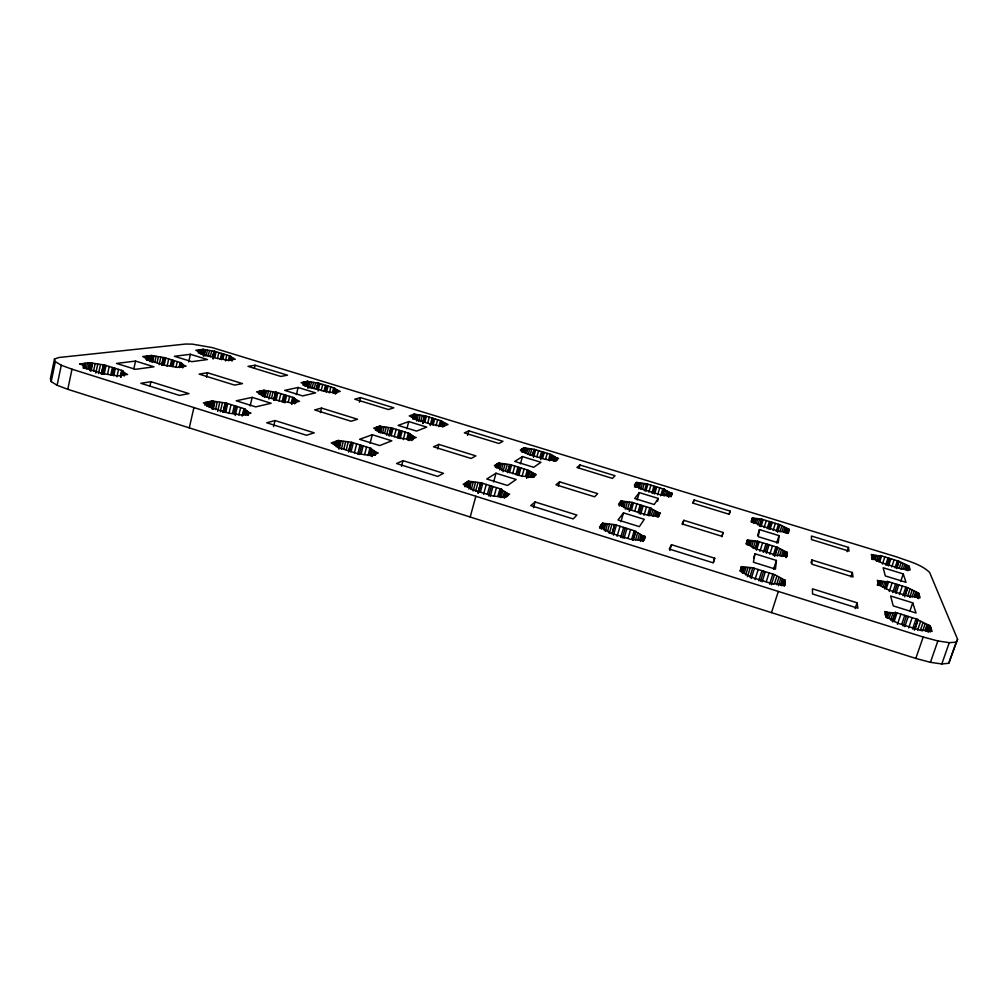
<?xml version="1.0" encoding="UTF-8"?>
<svg xmlns="http://www.w3.org/2000/svg" width="1008" height="1008" viewBox="0 0 1008 1008"><rect width="100%" height="100%" fill="white"/><g stroke="black" fill="none" stroke-linecap="round" stroke-linejoin="round"><path stroke-width="1.5" d="M785.295 580.394L784.955 585.257L773.564 583.544L773.501 584.199L751.01 577.143L740.338 571.259L741.384 566.647L752.737 567.794L774.535 574.61L785.295 580.394L783.871 585.144M787.261 552.409L786.983 556.403L776.614 555.269L756.239 548.944L746.525 543.854L747.382 540.061L757.663 541.258L777.47 547.382L787.261 552.409L785.862 557.008M788.899 529.162L788.659 532.514L779.197 531.342L760.574 525.609L751.653 521.136L752.371 517.948L761.758 519.17L779.902 524.74L788.899 529.162L787.525 533.434M776.399 560.448L775.48 569.129L753.404 562.237L754.992 553.783L776.399 560.448L773.564 569.344M779.045 535.651L778.277 542.858L758.192 536.659L759.503 529.628L779.045 535.651L776.702 543.01M54.482 358.987L50.4 378.756L51.206 381.616L57.116 385.27L67.788 389.315L915.806 658.426L930.434 662.332L941.812 663.97L948.767 663.264L957.6 639.324L929.615 572.431C920.821 564.039 908.284 561.267 897.208 557.084L212.197 347.584L192.44 344.144L185.724 344.03L59.044 357.487L54.482 358.987L55.327 361.683L51.206 381.616M57.116 385.27L61.286 365.224L55.327 361.683M67.788 389.315L71.996 369.205L61.286 365.224M83.097 367.97L84.042 363.46M83.929 367.87L84.874 363.371M84.748 367.756L85.693 363.271M86.247 369.029L87.507 363.056M88.036 368.802L89.309 362.842M88.855 368.701L90.115 362.754L104.567 365.035L123.19 370.868L121.855 371.045L120.569 376.979M89.246 368.827L90.506 362.867M89.788 370.579L91.363 363.145M90.644 370.856L92.219 363.409M91.035 370.969L92.61 363.535M93.53 371.246L95.105 363.825M95.823 373.111L97.726 364.203M98.532 373.565L100.435 364.669M101.304 374.094L103.207 365.211M101.518 374.069L103.421 365.186M101.984 374.006L103.887 365.123M102.451 373.943L104.353 365.06M102.665 373.905L104.567 365.035M104.114 374.371L106.016 365.488M107.629 373.892L109.217 366.496M110.817 374.888L112.405 367.492M112.266 375.341L113.866 367.945M113.728 375.808L115.315 368.399M116.928 376.803L118.516 369.407M120.443 376.324L121.729 370.402M120.784 376.954L122.069 371.02M121.237 376.879L122.522 370.957M122.522 374.749L123.165 371.776L121.855 371.045M123.505 375.455L124.16 372.469L123.165 371.776M124.148 376.097L124.803 373.111L124.16 372.469M133.875 368.739L135.538 361.078L153.972 366.811L135.4 369.331L116.487 363.434L135.538 361.078M145.82 359.062L146.475 356.089M146.513 358.974L147.168 356M146.878 360.373L147.861 355.925M148.39 360.184L149.36 355.748M149.562 361.481L150.872 355.572M150.255 361.393L151.553 355.484L164.43 357.626L181.579 362.93L180.47 363.082L179.474 367.504M150.608 361.507L151.906 355.597M151.402 361.746L152.699 355.849M152.183 361.998L153.493 356.089M152.548 362.111L153.846 356.202M154.741 362.376L156.051 356.479M149.915 386.19L150.91 381.704L188.975 393.624L179.449 395.401L140.843 383.305L150.91 381.704M157.072 362.716L158.369 356.832M159.163 364.619L160.801 357.26M161.658 365.11L163.283 357.764M161.834 365.085L163.46 357.739M162.225 365.035L163.85 357.701M162.616 364.984L164.43 357.626M164.128 365.375L165.766 358.042M167.076 366.295L168.701 358.949M170.339 365.74L171.65 359.869M171.688 366.156L172.998 360.272M173.023 366.572L174.334 360.688M175.972 367.479L177.282 361.607M179.248 366.925L180.243 362.515M179.651 367.479L180.646 363.056M180.369 365.954L181.024 363.006M181.075 366.698L181.742 363.749L180.47 363.082M182.057 367.328L182.725 364.367L181.742 363.749M182.725 367.907L183.393 364.946L182.725 364.367M188.685 361.973L190.411 354.287L207.459 359.541L191.835 361.67L174.397 356.278L190.411 354.287M198.299 352.876L198.979 349.889M198.891 352.8L199.559 349.814M199.471 352.724L200.151 349.751M200.416 354.06L201.424 349.6M201.688 353.896L202.696 349.448M202.268 353.833L203.276 349.373L214.88 351.376L230.782 356.252L229.837 356.378L235.267 359.201L228.161 360.209L216.38 358.205L200.101 353.203L201.121 353.077L195.804 350.255L203.276 349.373M202.595 353.934L203.616 349.474M202.999 355.648L204.347 349.7M203.729 355.862L205.078 349.927M204.057 355.975L205.418 350.028M189.29 427.871L193.914 407.572M206.023 356.227L207.371 350.293M208.114 356.555L209.462 350.62M210.294 356.945L211.655 351.023M206.489 377.206L207.509 372.758L242.512 383.607L234.587 385.094L199.118 374.094L207.509 372.758M212.562 357.412L213.91 351.49M212.713 357.386L214.061 351.477M213.041 357.349L214.389 351.439M213.028 358.772L214.729 351.389M213.179 358.76L214.88 351.376M214.767 357.664L216.115 351.754M204.977 405.43L205.682 402.394M206.527 405.103L207.22 402.066M217.489 358.508L218.849 352.598M206.867 406.463L207.913 401.927M207.56 406.312L208.606 401.776M209.084 405.997L210.13 401.461M220.223 359.339L221.584 353.43M210.256 407.169L211.642 401.159M221.458 359.717L222.818 353.808M210.949 407.018L212.335 401.008L226.246 403.099L245.448 409.109L244.339 409.361L242.928 415.359M211.352 407.144L212.738 401.134M223.045 358.621L224.066 354.199M211.882 408.933L213.62 401.411M212.764 409.21L214.502 401.688M213.167 409.336L214.906 401.814M225.439 360.94L226.8 355.03M215.523 409.563L217.262 402.053M228.514 360.31L229.534 355.874M228.816 360.826L229.988 356.366M217.678 411.39L219.769 402.394M229.622 359.276L230.315 356.315M230.378 359.957L231.071 356.983M231.336 360.524L232.029 357.55M220.311 411.818L222.39 402.835M232.029 361.04L232.722 358.067M223.02 412.322L225.112 403.351M223.196 412.285L225.288 403.313M223.6 412.196L225.679 403.225M223.99 412.108L226.069 403.137M224.167 412.058L226.246 403.099M225.653 412.524L227.745 403.565M228.955 413.557L231.046 404.599M232.583 413.104L234.335 405.632M234.083 413.57L235.834 406.098M235.229 415.535L237.334 406.564M238.883 415.082L240.635 407.597M242.185 416.115L243.949 408.643M243.104 415.321L244.516 409.324M254.419 368.222L255.112 365.236L287.519 375.19L280.804 376.438L248.018 366.358L255.112 365.236M243.835 413.721L244.541 410.735M244.78 414.666L245.839 410.168L244.339 409.361M245.952 415.435L247.023 410.924L245.839 410.168M247.162 414.653L247.88 411.642L247.023 410.924M247.678 415.309L247.88 411.642M250.148 405.922L252.176 397.366L271.152 403.263L255.692 406.879L236.2 400.793L252.176 397.366M248.081 415.447L248.8 412.423M259.031 394.204L259.736 391.205M259.61 394.078L260.316 391.079M260.19 393.964L260.896 390.965M261.11 395.186L262.168 390.701M262.37 394.909L263.428 390.436M262.584 396.283L264.008 390.323L276.431 392.288L294.071 397.757L293.139 397.971L291.703 403.906M262.949 396.396L264.373 390.436M263.768 396.648L265.18 390.688M264.575 396.9L265.999 390.94M264.953 397.013L266.364 391.054M267.032 397.24L268.443 391.293M268.909 399.042L270.686 391.608M271.618 397.946L273.029 392.011M273.697 399.911L275.474 392.503M273.848 399.874L275.625 392.465M274.176 399.798L275.953 392.402M274.504 399.722L276.431 392.288M276.028 400.126L277.805 392.717M279.052 401.058L280.829 393.662M273.546 426.598L274.995 420.55L314.244 432.848L306.533 435.267L266.704 422.78L274.995 420.55M282.076 402.003L283.865 394.594M283.45 402.431L285.239 395.023M284.823 402.86L286.612 395.451M288.212 402.318L289.649 396.383M291.249 403.25L292.685 397.328M291.854 403.868L293.29 397.933M292.169 403.792L293.605 397.858M293.492 403.15L294.575 398.689L293.139 397.971M296.402 394.582L298.116 387.475L315.617 392.868L302.652 395.905L284.71 390.361L298.116 387.475M294.638 403.83L295.722 399.37L294.575 398.689M295.848 402.986L296.579 400L295.722 399.37M303.068 385.106L303.799 382.095M303.559 385.006L304.29 381.994M304.051 384.892L304.781 381.893M304.756 386.165L305.852 381.667M305.827 385.938L306.923 381.44M334.152 388.395L340.238 391.419L334.354 392.855L322.976 391.003L306.268 385.862L307.402 381.339L318.616 383.204L334.933 388.206L334.152 388.395L333.043 392.868M306.646 385.938L307.742 381.452M307.402 386.165L308.498 381.679M307.793 387.904L309.254 381.906M308.133 388.004L309.595 382.019M309.998 388.219L311.459 382.246M312.001 388.521L313.463 382.549M314.131 388.899L315.592 382.927M317.81 383.38L316.348 389.34L317.936 383.355M316.751 389.252L318.213 383.292M317.029 389.189L318.49 383.229M317.155 389.164L318.616 383.204M318.062 391.041L319.889 383.594M321.224 390.411L322.686 384.451M324.022 391.268L325.496 385.308M325.294 391.658L326.768 385.711M320.418 412.574L321.527 408.076L357.538 419.24L351.124 421.243L314.635 409.928L321.527 408.076M326.567 392.049L328.041 386.102M329.377 392.918L330.851 386.959M332.552 392.288L333.661 387.815M333.434 392.78L334.177 389.794M334.404 393.523L335.513 389.038M335.5 394.141L336.622 389.655M336.722 393.221L337.466 390.222M334.127 444.541L334.845 441.706M334.631 444.566L335.399 441.504M335.475 445.649L336.622 441.088M336.307 446.746L337.831 440.66M336.861 446.544L338.373 440.471L351.729 442.348L371.524 448.547L370.654 448.888L369.104 454.936L370.793 448.837M337.277 446.67L338.789 440.609M338.184 446.96L339.709 440.887M338.713 448.762L340.616 441.176M339.129 448.9L341.032 441.302M341.334 449.077L343.237 441.491M343.728 449.354L345.631 441.781M346.261 449.744L348.163 442.184M359.44 402.129L360.574 397.618L393.826 407.824L388.42 409.525L354.753 399.181L360.574 397.618M348.529 451.748L350.822 442.676M348.667 451.685L350.96 442.625M348.982 451.571L351.275 442.512M349.297 451.445L351.729 442.348M350.986 451.886L353.266 442.84M354.375 452.945L356.668 443.898M357.764 454.016L360.07 444.956M359.314 454.495L361.607 445.448M361.242 453.474L363.157 445.927M364.644 454.545L366.559 446.998M370.075 443.369L372.28 434.725L391.822 440.811L379.663 445.574L359.566 439.312L372.28 434.725M368.046 455.603L369.974 448.056M375.493 430.366L376.261 427.329M369.545 454.759L371.083 448.711M375.959 430.202L376.727 427.165M369.848 454.646L371.385 448.598M376.425 430.038L377.194 427.014M370.793 455.805L372.343 449.757L370.654 448.888M377.042 431.185L378.202 426.661M378.063 430.819L379.21 426.308M378.517 430.655L379.663 426.157L391.608 427.946L409.752 433.566L407.862 438.341M372.191 456.649L373.741 450.589L372.343 449.757M378.504 432.281L380.054 426.271M379.348 432.545L380.885 426.535M374.044 454.419L374.825 451.382L373.741 450.589M380.57 431.298L381.717 426.787M374.8 455.162L375.581 452.126L374.825 451.382M380.558 432.923L382.108 426.901M375.215 455.301L375.997 452.252M382.523 433.1L384.061 427.09M384.653 433.377L386.19 427.379M386.543 435.242L388.458 427.757M388.924 435.695L390.852 428.224L389.05 435.658M389.302 435.557L391.23 428.085M389.567 435.456L391.495 427.984L389.68 435.418M391.104 435.847L393.019 428.387M394.204 436.817L396.144 429.345M397.316 437.787L399.256 430.315M398.74 438.228L400.667 430.756M400.151 438.669L402.091 431.185M403.276 439.627L405.216 432.155M406.892 428.728L408.757 421.571L426.737 427.102L416.556 431.096L398.122 425.401L408.757 421.571M406.778 439.11L408.341 433.125M412.234 417.602L413.028 414.578M412.7 418.811L413.885 414.288M407.585 439.79L409.147 433.805M413.091 418.685L414.263 414.149L425.061 415.863L441.806 421.004L440.622 425.515M407.837 439.69L409.399 433.705M408.089 439.589L409.639 433.604M413.431 418.786L414.616 414.263M401.512 466.288L402.986 460.631L443.495 473.306L437.711 476.419L396.598 463.516L402.986 460.631M414.212 419.026L415.384 414.502M409.059 440.622L410.621 434.612L409.034 433.843M414.981 419.265L416.165 414.729M441.504 421.117L440.105 425.716L441.202 421.243L447.968 424.494L443.381 426.371L432.445 424.67L415.283 419.391L416.506 414.842M410.773 439.866L411.944 435.355L410.621 434.612M416.695 421.054L418.27 415.031M411.818 440.572L412.99 436.061L411.944 435.355M412.952 439.715L413.746 436.703L412.99 436.061M418.61 421.331L420.185 415.309M420.676 421.684L422.251 415.661M422.78 423.486L424.746 415.976M422.995 423.41L425.061 415.863M424.796 422.264L426.371 416.266M427.669 423.158L429.244 417.148M430.139 425.54L432.117 418.03M431.84 424.444L433.427 418.433M433.15 424.834L434.738 418.837M436.036 425.729L437.611 419.719M438.908 426.611L440.496 420.601M440.521 425.552L441.202 421.243M441.504 426.46L442.701 421.936M442.751 427.127L443.961 422.604M437.636 448.938L438.833 444.415L475.877 455.893L471.089 458.464L433.528 446.809L438.833 444.415M444.163 426.245L444.956 423.221M467.599 435.393L468.821 430.844L502.967 441.328L498.935 443.495L464.36 432.873L468.821 430.844M464.65 485.869L465.431 482.996M465.066 485.617L465.835 482.756M465.091 486.801L466.25 482.504M465.986 486.259L467.145 481.975M466.88 485.705L468.027 481.433M466.893 486.889L468.43 481.194L481.169 482.845L501.593 489.233L499.943 494.966M467.321 487.015L468.859 481.333M468.266 487.318L469.804 481.622M468.821 489.031L470.749 481.912M469.627 487.746L471.177 482.051M471.29 489.283L473.231 482.177M473.168 490.946L475.486 482.429M475.6 491.299L477.918 482.794M470.194 517.016L475.852 496.276M478.195 491.753L480.514 483.26M477.905 493.101L480.841 483.046M478.359 492.811L481.068 482.908M478.472 492.736L481.169 482.845M480.451 491.828L482.756 483.336M483.563 494.336L486.272 484.432M487.444 494.021L489.775 485.528M495.419 467.334L496.201 464.512M495.76 467.132L496.541 464.31M496.1 466.918L496.868 464.108M488.653 495.936L491.375 486.032M496.453 467.876L497.612 463.667M497.108 467.775L498.355 463.226M497.435 467.573L498.683 463.025L510.111 464.625L528.784 470.408L526.68 477.956M493.605 481.937L495.999 473.218L516.146 479.48L507.49 485.478L486.776 479.014L495.999 473.218M497.826 467.687L499.073 463.138M490.253 496.44L492.962 486.536M498.683 467.951L499.943 463.403M499.552 468.229L500.8 463.68M499.527 469.867L501.19 463.793M494.147 496.125L496.478 487.633M501.354 469.993L503.017 463.945M502.954 471.744L505.033 464.184M498.053 495.81L500.006 488.729M505.562 470.572L507.226 464.537M499.023 496.755L501.593 489.233M499.729 495.117L501.291 489.447M507.478 472.525L509.569 464.978M507.566 472.462L509.834 464.801M500.913 497.7L502.879 490.594L500.976 489.661M507.944 472.223L510.111 464.625M509.481 472.613L511.573 465.079M502.929 497.196L504.504 491.513L502.879 490.594M504.252 498.078L505.827 492.383L504.504 491.513M505.651 497.498L506.835 493.214L505.827 492.383M512.681 473.609L514.773 466.074M506.47 496.201L507.263 493.353M507.427 496.503L508.208 493.643M521.375 451.723L522.157 448.925M521.665 451.559L522.446 448.749M515.882 474.604L517.973 467.057M522.283 451.168L523.064 448.371M522.522 452.189L523.681 448.006M522.799 452.012L523.971 447.829L534.328 449.392L551.515 454.658L549.738 460.769M523.165 452.126L524.324 447.943M517.343 475.058L519.435 467.51M520.443 463.819L522.446 456.599L540.931 462.294L533.711 467.296L514.748 461.437L522.446 456.599M523.958 452.365L525.118 448.182M524.752 452.617L525.911 448.434M518.805 475.511L520.897 467.964M525.105 452.731L526.277 448.535M526.756 452.869L527.915 448.686M522.005 476.507L524.11 468.959M528.192 454.495L529.742 448.938M530.044 455.326L531.733 449.266M525.634 475.99L527.323 469.955M532.174 455.742L534.089 449.53M526.579 476.809L528.356 470.711M532.564 455.49L534.328 449.392M526.592 478.006L528.709 470.459L536.281 474.667L532.463 477.439L520.897 475.877L501.707 469.917L502.286 469.552L494.361 465.62L498.683 463.025M533.547 457.367L535.664 449.795M528.343 477.641L530.032 471.593M530.271 476.935L531.544 472.399M536.924 456.763L538.612 450.702M531.619 477.364L532.791 473.168M532.967 476.696L533.761 473.886M533.371 476.809L534.152 474.012M534.24 477.086L535.021 474.277M539.872 457.67L541.573 451.609M540.792 459.598L542.909 452.025M542.556 458.489L544.257 452.441M545.504 459.396L547.218 453.348M533.484 507.704L535.097 501.984L576.916 515.075L573.199 518.918L530.725 505.588L535.097 501.984M548.465 460.316L550.179 454.255M549.524 460.53L551.3 454.81M551.552 459.887L552.737 455.704L551.515 454.658M552.964 460.606L554.148 456.422L552.737 455.704M554.148 461.299L555.332 457.103L554.148 456.422M555.458 460.543L556.24 457.745L555.332 457.103M555.811 460.656L556.605 457.859M556.618 460.895L557.411 458.098M558.356 486.032L559.553 481.811L597.694 493.63L594.632 496.793L555.937 484.798L559.553 481.811M579.159 467.775L579.965 464.978L615.031 475.738L612.448 478.397L576.929 467.473L579.965 464.978M600.012 528.343L600.856 525.445M600.264 528.041L601.108 525.143M600.516 527.738L601.36 524.84M601.07 527.071L601.902 524.185M601.196 527.839L602.456 523.53M601.436 527.537L602.696 523.228L614.767 524.639L635.872 531.229L632.961 540.351M601.461 529.112L603.137 523.366M602.86 527.99L604.12 523.669M603.83 528.293L605.09 523.984M603.842 529.868L605.531 524.122M605.304 531.355L607.408 524.185M607.433 531.544L609.525 524.387M609.336 533.295L611.869 524.702M619.265 505.147L620.096 502.299M619.303 506.016L620.55 501.757M619.756 505.462L621.004 501.215M619.958 505.21L621.205 500.976L632.079 502.375L651.307 508.334L649.051 515.579M611.856 533.723L614.578 524.891M620.361 505.336L621.608 501.102M612.196 533.282L614.767 524.639M621.243 505.613L622.49 501.367M613.469 535.147L616.417 525.143M622.138 505.877L623.385 501.644M622.541 506.003L623.788 501.77M623.801 507.503L625.464 501.858M620.915 521.69L623.511 512.883L644.276 519.334L639.362 526.642L617.992 519.964L623.511 512.883M617.085 536.281L620.033 526.277M625.3 509.116L627.379 502.072M627.404 509.418L629.483 502.387M634.511 486.788L635.519 483.752M634.864 486.373L635.695 483.538M635.242 485.906L636.073 483.084M635.204 486.851L636.451 482.63M635.38 486.637L636.628 482.416L646.519 483.815L664.184 489.233L662.495 494.827L664.146 489.283M620.701 537.415L623.662 527.411M635.746 486.751L636.993 482.53M629.257 511.232L631.915 502.589M629.534 510.867L632.079 502.375M636.565 487.003L637.812 482.782M622.352 537.932L625.3 527.927M637.384 487.255L638.631 483.034M637.749 487.368L638.996 483.147M631.499 509.859L633.578 502.841M623.99 538.448L626.951 528.444M638.858 488.88L640.521 483.26M637.157 499.892L639.311 492.61L658.312 498.456L657.443 501.379M640.584 489.082L642.26 483.462M634.801 510.88L636.88 503.861M628.034 538.159L630.58 529.578M642.499 489.371L644.175 483.764M638.089 511.913L640.181 504.882M644.44 490.808L646.519 483.815M639.173 513.778L641.68 505.348M645.813 491.224L647.892 484.231M631.663 539.293L634.208 530.712M640.672 514.244L643.18 505.814M633.137 540.074L635.695 531.493M648.85 492.156L650.929 485.163M635.494 539.935L637.636 532.766L635.519 531.758M643.973 515.264L646.493 506.835M637.774 539.507L639.488 533.761L637.636 532.766M651.874 493.088L653.965 486.095M639.362 540.477L641.075 534.719L639.488 533.761M653.247 493.517L655.339 486.524M647.703 514.886L649.795 507.868M654.633 493.945L656.725 486.94M640.622 541.409L642.348 535.639L641.075 534.719M641.504 540.112L642.802 535.79M648.913 515.806L651.055 508.7M642.487 540.414L643.784 536.092M643.079 541.472L644.137 538.247M643.709 540.439L644.767 536.395M651.269 515.29L652.957 509.657L651.307 508.334M644.15 539.734L645.007 536.848M644.351 539.419L645.208 536.533L642.348 535.639M657.657 494.878L659.761 487.872M652.982 516.172L654.671 510.527L652.957 509.657M654.86 515.605L656.132 511.358L654.671 510.527M660.694 495.81L662.798 488.804M662.256 495.205L664.058 489.409M656.044 516.411L657.317 512.165L656.132 511.358M656.447 516.537L657.72 512.291M657.342 516.814L658.615 512.568M664.045 495.999L665.734 490.379L664.184 489.233M658.186 517.217L659.509 512.845M658.904 516.058L659.761 513.223M659.068 515.794L659.925 512.971L657.317 512.165M666.049 495.369L667.321 491.161L665.734 490.379M667.409 496.125L668.682 491.904L667.321 491.161M668.506 496.831L669.778 492.597L668.682 491.904M668.884 496.944L670.156 492.71M670.131 495.785L670.975 492.962M670.95 496.037L671.794 493.214M670.887 496.856L671.731 494.033M671.189 496.377L672.172 493.328L669.778 492.597M669.753 550.469L671.504 544.698L714.71 558.218L713.349 562.565M682.555 524.563L683.852 520.317L723.139 532.489L721.816 536.747M693.265 502.841L694.134 500.018L730.145 511.081L729.275 513.916M751.426 521.035L752.371 517.948M751.3 521.59L752.195 518.742M751.414 522.32L752.749 518.074M752.699 521.161L753.581 518.326M746.411 543.199L747.382 540.061M746.273 543.854L747.167 540.994M746.449 544.459L747.797 540.187M753.089 522.837L754.425 518.591M753.467 522.963L754.803 518.704M747.369 544.748L748.705 540.464M754.866 523.013L756.202 518.767M740.2 570.704L741.384 566.647M748.276 545.026L749.624 540.754M740.464 571.145L741.838 566.786M748.692 545.152L750.04 540.88M756.491 523.177L757.827 518.944M741.472 571.46L742.846 567.101M750.229 545.189L751.577 540.918M742.48 571.775L743.854 567.416M742.468 573.376L744.307 567.567M757.877 524.866L759.667 519.208M751.565 546.764L753.354 541.082M744.169 573.363L746.008 567.567M759.528 526.289L761.758 519.17M759.906 525.244L761.72 519.385M753.127 548.465L755.37 541.359M757.638 535.513L759.503 529.628M745.693 574.951L747.974 567.706M760.952 526.655L763.182 519.599M755.408 548.415L757.663 541.258M755.332 548.843L757.613 541.51M747.445 576.664L750.191 567.983M753.581 558.23L754.992 553.783M756.517 550.229L759.213 541.737M764.064 527.612L766.294 520.556M749.889 577.067L752.737 567.794M751.237 578.416L754.438 568.323M759.919 551.288L762.602 542.783M767.176 528.57L769.406 521.514M768.587 529.011L770.83 521.955M769.999 529.439L772.241 522.383M763.308 552.334L766.004 543.841M754.979 579.587L758.18 569.495M765.299 551.401L767.554 544.32M773.123 530.397L775.366 523.341M766.395 553.291L769.104 544.799M758.709 580.759L761.922 570.667M760.41 581.288L763.623 571.196M776.236 531.367L778.491 524.299M769.797 554.35L772.506 545.845M777.609 532.237L779.902 524.74M762.111 581.83L765.324 571.725M780.016 531.682L781.817 526.012M773.199 555.408L775.921 546.903M766.307 581.553L769.079 572.897M782.233 531.09L783.581 526.844M775.202 554.476L777.47 547.382M774.686 556.416L777.458 547.457M783.77 531.909L785.131 527.65M777.269 555.962L779.549 548.843M785.081 532.678L786.442 528.419M785.459 532.791L786.82 528.532M769.595 584.174L772.821 574.069M786.303 533.056L787.664 528.797M779.65 555.484L781.477 549.788M787.147 533.32L788.508 529.049M771.284 584.816L774.535 574.61M787.878 533.421L788.836 529.994M781.326 556.403L783.153 550.708M774.497 583.556L776.815 576.324M783.203 555.862L784.577 551.578M783.632 556L785.005 551.716M784.552 556.277L785.925 551.993M785.471 556.567L786.845 552.283M776.601 584.653L778.932 577.395M786.278 556.265L787.198 553.405M786.202 557.273L787.147 554.085M786.177 557.588L787.097 554.702M778.453 585.724L780.784 578.453M771.498 612.637L778.315 591.431M780.482 585.295L782.347 579.474M780.935 585.446L782.813 579.625M781.956 585.761L783.821 579.94M783.43 584.627L784.841 580.255M784.274 584.527L785.219 581.603M784.186 585.736L785.156 582.435M784.161 586.127L785.106 583.191M810.961 562.842L811.894 559.982L852.365 572.519L853.058 576.979L811.969 564.228L811.894 559.982M714.71 558.218L713.198 562.829L669.299 549.058L671.504 544.698M723.139 532.489L721.892 536.281L682.025 523.908L683.852 520.317M730.145 511.081L729.112 514.256L692.597 503.03L694.134 500.018M847.035 551.678L848.459 547.394L811.427 536.029L811.503 539.582L849.038 551.124L848.459 547.394M850.941 576.815L852.365 572.519M871.618 557.714L872.563 554.854M855.137 608.643L857.09 602.797L812.448 588.823L812.536 593.989L857.934 608.227L857.09 602.797M871.996 559.415L873.432 555.118M872.386 559.528L873.823 555.244L880.312 556L878.409 561.695M873.646 559.541L875.083 555.257M875.171 559.679L876.607 555.395M876.443 561.343L878.359 555.635M878.346 561.443L880.186 555.509L898.834 561.229L908.863 566.005L910.237 569.885L901.341 568.915L882.176 563.018L872.185 558.18L871.315 554.476L873.823 555.244M879.732 561.632L881.635 555.95M882.454 564.039L884.835 556.933M877.3 585.068L878.749 580.747M878.245 585.358L879.694 581.049M878.674 585.484L880.123 581.175L887.191 581.881L885.263 587.614M885.654 565.034L888.035 557.915M880.047 585.472L881.496 581.162M887.103 565.475L889.497 558.356M881.698 585.572L883.147 581.276M888.552 565.929L890.959 558.81M883.121 587.248L885.049 581.515M884.646 588.533L887.04 581.301L907.439 587.614L918.477 593.057L920.14 597.719L910.237 596.194L910.438 596.824L889.421 590.297L878.422 584.779L877.376 580.331L880.123 581.175M891.765 566.912L894.159 559.793M884.696 588.748L887.116 581.591M886.208 588.937L888.628 581.792M894.965 567.895L897.372 560.776M896.503 568.6L898.834 561.229M897.07 567.428L898.972 561.645M889.232 591.444L892.13 582.876M899.186 568.336L901.127 562.628M885.213 614.918L886.208 611.995M892.723 592.54L895.633 583.96M901.139 569.23L903.08 563.522M885.755 616.72L887.242 612.322M886.234 616.858L887.72 612.461L895.482 613.091L895.293 612.385L917.809 619.429L915.037 628.916M894.802 591.595L897.221 584.451M903.37 568.688L904.819 564.392M887.242 618.257L889.22 612.398M895.91 593.523L898.821 584.942M900.736 581.351L903.256 573.93L883.147 567.731L885.314 575.933L906.003 582.322L903.256 573.93M904.882 569.52L906.343 565.223M905.272 569.646L906.734 565.349M889.056 618.332L891.034 612.486M906.142 569.911L907.603 565.614M907.011 570.175L908.473 565.879M890.656 620.021L893.126 612.713M907.502 570.604L908.863 566.005M899.413 594.619L902.324 586.026M908.221 569.835L909.203 566.962M908.46 570.503L909.443 567.63M892.811 619.655L895.293 612.385M892.408 621.482L895.318 612.499M892.508 621.848L895.457 612.977M894.071 621.671L897.044 612.927M902.916 595.703L905.839 587.122M905.033 594.859L907.439 587.614M905.096 595.073L907.54 587.916M904.705 596.812L907.603 588.118M897.435 624.33L900.913 614.137M907.528 596.408L909.972 589.226M909.67 597.429L912.114 590.247M901.795 624.091L904.781 615.346M912.076 597.001L914.042 591.242M903.055 626.094L906.532 615.901M914.243 596.534L915.718 592.2M914.672 596.66L916.146 592.339M909.859 611.188L912.719 602.847L890.618 595.98L893.239 605.884L916.033 613.003L912.719 602.847M904.806 626.648L908.296 616.455M915.617 596.963L917.104 592.628M916.574 597.253L918.049 592.931M917.003 597.379L918.477 593.057M917.129 597.744L918.616 593.422M917.897 597.101L918.893 594.216M918.187 597.908L919.17 595.01M918.313 598.273L919.309 595.375M918.439 598.639L919.435 595.741M908.674 627.858L912.164 617.665M912.542 629.08L916.045 618.874M914.306 629.635L917.809 619.429M914.42 630L917.847 619.542M914.999 628.803L918.011 620.046L930.107 625.729L932.123 631.411L921.224 629.887L921.476 630.655L898.204 623.36L885.969 616.934L884.696 611.516L887.72 612.461M917.62 630.101L920.644 621.331M920.506 629.824L923.038 622.503M922.648 630.983L925.18 623.65M925.016 630.655L927.045 624.784M915.806 658.426L923.202 637.018L937.868 640.949L949.259 642.676L956.189 642.146L957.6 639.324M925.495 630.806L927.524 624.922M926.541 631.134L928.57 625.262M927.587 631.462L929.628 625.59M928.066 631.613L930.107 625.729M928.217 632.054L930.258 626.17M929.074 631.562L930.598 627.14M929.918 631.071L930.951 628.11M930.082 631.512L931.102 628.551M930.233 631.966L931.266 628.992M930.434 662.332L937.868 640.949M941.812 663.97L949.259 642.676M948.767 663.264L956.189 642.146M645.208 536.533L642.663 540.628L630.441 539.293L608.693 532.463L609.109 531.922L599.495 527.083L602.696 523.228M659.925 512.971L657.821 516.335L646.821 514.975L627.052 508.838L618.559 504.151L621.205 500.976M672.172 493.328L670.408 496.163L660.416 494.802L642.31 489.233L634.41 485.087L636.628 482.416M658.312 498.456L654.23 504.529L634.712 498.506L639.311 492.61M468.43 481.194L463.201 484.331L471.706 488.792L471.013 489.233L492.055 495.835L504.983 497.435L509.594 494.084L506.835 493.214M523.971 447.829L520.33 450.022L527.247 453.839L544.887 459.257L555.358 460.795L558.571 458.451L556.24 457.745M415.283 419.391L415.951 419.152L409.273 415.888L414.263 414.149M338.373 440.471L331.254 442.94L338.713 447.048L337.756 447.401L358.13 453.789L371.7 455.641L378.252 452.957L375.581 452.126M379.663 426.157L373.754 428.198L380.81 431.852L380.016 432.13L398.639 437.913L410.76 439.69L416.203 437.472L413.746 436.703M306.268 385.862L307.112 385.686L301.14 382.637L307.402 381.339M212.335 401.008L203.427 402.847L209.916 406.627L208.706 406.879L228.438 413.078L242.626 415.145L250.992 413.116L248.384 412.297M264.008 390.323L256.586 391.86L262.823 395.224L261.828 395.438L279.922 401.058L292.547 403.011L299.515 401.323L296.579 400M90.115 362.754L79.544 364.001L82.076 364.795L85.113 367.454L83.677 367.63L102.803 373.628L117.545 375.908L127.6 374.485L124.803 373.111M151.553 355.484L142.733 356.53L148.189 359.642L146.992 359.78L164.581 365.249L177.685 367.378L186.077 366.181L183.393 364.946M71.996 369.205L923.202 637.018M424.418 416.09L422.843 422.113L424.519 416.065"/></g></svg>
